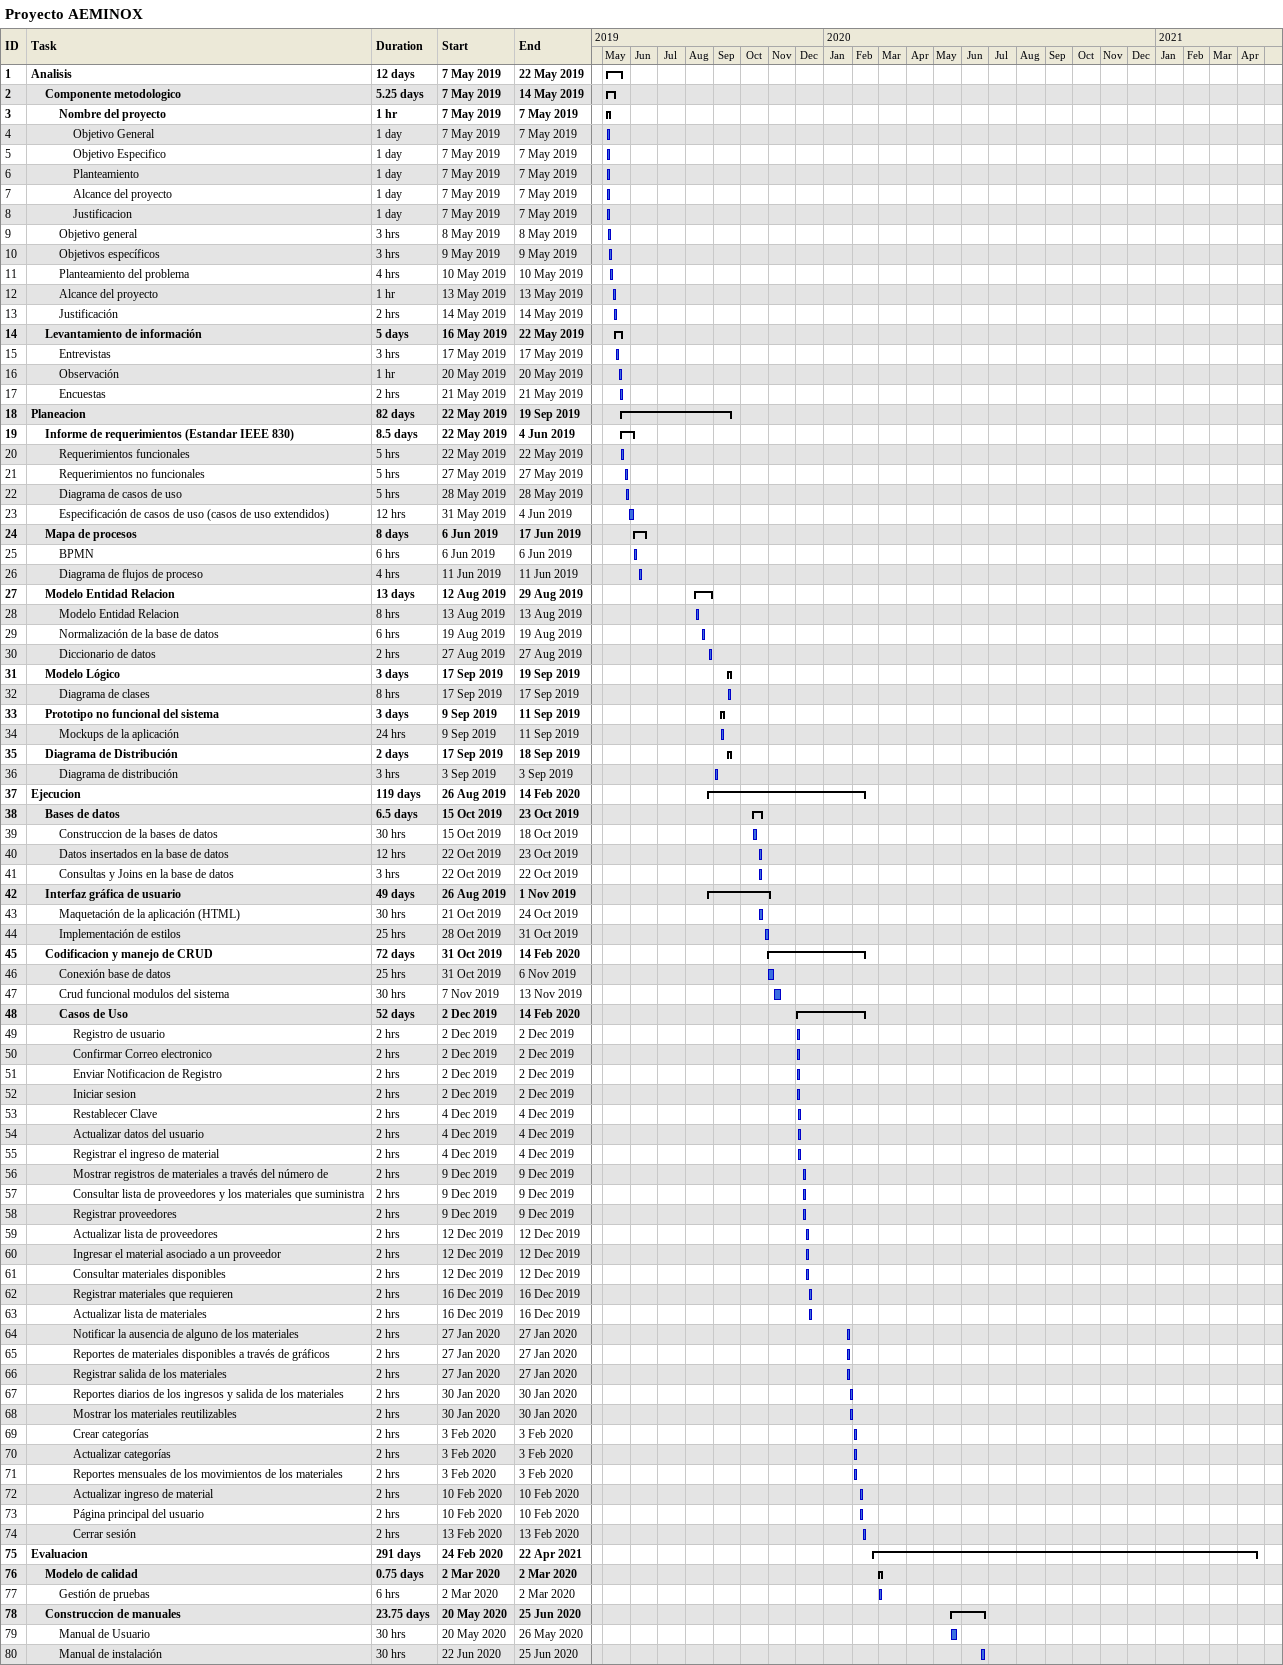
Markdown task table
Proyecto AEMINOX

| ID | Level | Task | Duration | Start | Finish |
|---|---|---|---|---|---|
| 1 | 1 | **Analisis** | 12d | 2019-05-07 | 2019-05-22 |
| 2 | 2 | **Componente metodologico** | 5.25d | 2019-05-07 | 2019-05-14 |
| 3 | 3 | **Nombre del proyecto** | 1h | 2019-05-07 | 2019-05-07 |
| 4 | 4 | Objetivo General | 1d | 2019-05-07 | 2019-05-07 |
| 5 | 4 | Objetivo Especifico | 1d | 2019-05-07 | 2019-05-07 |
| 6 | 4 | Planteamiento | 1d | 2019-05-07 | 2019-05-07 |
| 7 | 4 | Alcance del proyecto | 1d | 2019-05-07 | 2019-05-07 |
| 8 | 4 | Justificacion | 1d | 2019-05-07 | 2019-05-07 |
| 9 | 3 | Objetivo general | 3h | 2019-05-08 | 2019-05-08 |
| 10 | 3 | Objetivos específicos | 3h | 2019-05-09 | 2019-05-09 |
| 11 | 3 | Planteamiento del problema | 4h | 2019-05-10 | 2019-05-10 |
| 12 | 3 | Alcance del proyecto | 1h | 2019-05-13 | 2019-05-13 |
| 13 | 3 | Justificación | 2h | 2019-05-14 | 2019-05-14 |
| 14 | 2 | **Levantamiento de información** | 5d | 2019-05-16 | 2019-05-22 |
| 15 | 3 | Entrevistas | 3h | 2019-05-17 | 2019-05-17 |
| 16 | 3 | Observación | 1h | 2019-05-20 | 2019-05-20 |
| 17 | 3 | Encuestas | 2h | 2019-05-21 | 2019-05-21 |
| 18 | 1 | **Planeacion** | 82d | 2019-05-22 | 2019-09-19 |
| 19 | 2 | **Informe de requerimientos (Estandar IEEE 830)** | 8.5d | 2019-05-22 | 2019-06-04 |
| 20 | 3 | Requerimientos funcionales | 5h | 2019-05-22 | 2019-05-22 |
| 21 | 3 | Requerimientos no funcionales | 5h | 2019-05-27 | 2019-05-27 |
| 22 | 3 | Diagrama de casos de uso | 5h | 2019-05-28 | 2019-05-28 |
| 23 | 3 | Especificación de casos de uso (casos de uso extendidos) | 12h | 2019-05-31 | 2019-06-04 |
| 24 | 2 | **Mapa de procesos** | 8d | 2019-06-06 | 2019-06-17 |
| 25 | 3 | BPMN | 6h | 2019-06-06 | 2019-06-06 |
| 26 | 3 | Diagrama de flujos de proceso | 4h | 2019-06-11 | 2019-06-11 |
| 27 | 2 | **Modelo Entidad Relacion** | 13d | 2019-08-12 | 2019-08-29 |
| 28 | 3 | Modelo Entidad Relacion | 8h | 2019-08-13 | 2019-08-13 |
| 29 | 3 | Normalización de la base de datos | 6h | 2019-08-19 | 2019-08-19 |
| 30 | 3 | Diccionario de datos | 2h | 2019-08-27 | 2019-08-27 |
| 31 | 2 | **Modelo Lógico** | 3d | 2019-09-17 | 2019-09-19 |
| 32 | 3 | Diagrama de clases | 8h | 2019-09-17 | 2019-09-17 |
| 33 | 2 | **Prototipo no funcional del sistema** | 3d | 2019-09-09 | 2019-09-11 |
| 34 | 3 | Mockups de la aplicación | 24h | 2019-09-09 | 2019-09-11 |
| 35 | 2 | **Diagrama de Distribución** | 2d | 2019-09-17 | 2019-09-18 |
| 36 | 3 | Diagrama de distribución | 3h | 2019-09-03 | 2019-09-03 |
| 37 | 1 | **Ejecucion** | 119d | 2019-08-26 | 2020-02-14 |
| 38 | 2 | **Bases de datos** | 6.5d | 2019-10-15 | 2019-10-23 |
| 39 | 3 | Construccion de la bases de datos | 30h | 2019-10-15 | 2019-10-18 |
| 40 | 3 | Datos insertados en la base de datos | 12h | 2019-10-22 | 2019-10-23 |
| 41 | 3 | Consultas y Joins en la base de datos | 3h | 2019-10-22 | 2019-10-22 |
| 42 | 2 | **Interfaz gráfica de usuario** | 49d | 2019-08-26 | 2019-11-01 |
| 43 | 3 | Maquetación de la aplicación (HTML) | 30h | 2019-10-21 | 2019-10-24 |
| 44 | 3 | Implementación de estilos | 25h | 2019-10-28 | 2019-10-31 |
| 45 | 2 | **Codificacion y manejo de CRUD** | 72d | 2019-10-31 | 2020-02-14 |
| 46 | 3 | Conexión base de datos | 25h | 2019-10-31 | 2019-11-06 |
| 47 | 3 | Crud funcional modulos del sistema | 30h | 2019-11-07 | 2019-11-13 |
| 48 | 3 | **Casos de Uso** | 52d | 2019-12-02 | 2020-02-14 |
| 49 | 4 | Registro de usuario | 2h | 2019-12-02 | 2019-12-02 |
| 50 | 4 | Confirmar Correo electronico | 2h | 2019-12-02 | 2019-12-02 |
| 51 | 4 | Enviar Notificacion de Registro | 2h | 2019-12-02 | 2019-12-02 |
| 52 | 4 | Iniciar sesion | 2h | 2019-12-02 | 2019-12-02 |
| 53 | 4 | Restablecer Clave | 2h | 2019-12-04 | 2019-12-04 |
| 54 | 4 | Actualizar datos del usuario | 2h | 2019-12-04 | 2019-12-04 |
| 55 | 4 | Registrar el ingreso de material | 2h | 2019-12-04 | 2019-12-04 |
| 56 | 4 | Mostrar registros de materiales a través del número de | 2h | 2019-12-09 | 2019-12-09 |
| 57 | 4 | Consultar lista de proveedores y los materiales que suministra | 2h | 2019-12-09 | 2019-12-09 |
| 58 | 4 | Registrar proveedores | 2h | 2019-12-09 | 2019-12-09 |
| 59 | 4 | Actualizar lista de proveedores | 2h | 2019-12-12 | 2019-12-12 |
| 60 | 4 | Ingresar el material asociado a un proveedor | 2h | 2019-12-12 | 2019-12-12 |
| 61 | 4 | Consultar materiales disponibles | 2h | 2019-12-12 | 2019-12-12 |
| 62 | 4 | Registrar materiales que requieren | 2h | 2019-12-16 | 2019-12-16 |
| 63 | 4 | Actualizar lista de materiales | 2h | 2019-12-16 | 2019-12-16 |
| 64 | 4 | Notificar la ausencia de alguno de los materiales | 2h | 2020-01-27 | 2020-01-27 |
| 65 | 4 | Reportes de materiales disponibles a través de gráficos | 2h | 2020-01-27 | 2020-01-27 |
| 66 | 4 | Registrar salida de los materiales | 2h | 2020-01-27 | 2020-01-27 |
| 67 | 4 | Reportes diarios de los ingresos y salida de los materiales | 2h | 2020-01-30 | 2020-01-30 |
| 68 | 4 | Mostrar los materiales reutilizables | 2h | 2020-01-30 | 2020-01-30 |
| 69 | 4 | Crear categorías | 2h | 2020-02-03 | 2020-02-03 |
| 70 | 4 | Actualizar categorías | 2h | 2020-02-03 | 2020-02-03 |
| 71 | 4 | Reportes mensuales de los movimientos de los materiales | 2h | 2020-02-03 | 2020-02-03 |
| 72 | 4 | Actualizar ingreso de material | 2h | 2020-02-10 | 2020-02-10 |
| 73 | 4 | Página principal del usuario | 2h | 2020-02-10 | 2020-02-10 |
| 74 | 4 | Cerrar sesión | 2h | 2020-02-13 | 2020-02-13 |
| 75 | 1 | **Evaluacion** | 291d | 2020-02-24 | 2021-04-22 |
| 76 | 2 | **Modelo de calidad** | 0.75d | 2020-03-02 | 2020-03-02 |
| 77 | 3 | Gestión de pruebas | 6h | 2020-03-02 | 2020-03-02 |
| 78 | 2 | **Construccion de manuales** | 23.75d | 2020-05-20 | 2020-06-25 |
| 79 | 3 | Manual de Usuario | 30h | 2020-05-20 | 2020-05-26 |
| 80 | 3 | Manual de instalación | 30h | 2020-06-22 | 2020-06-25 |
